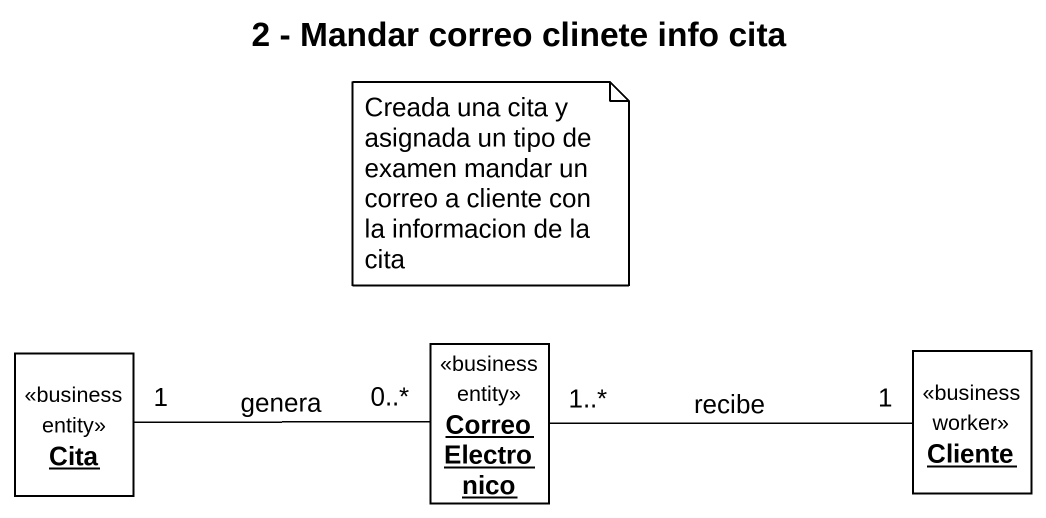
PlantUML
@startuml
title 2 - Mandar correo clinete info cita
hide circle
hide empty members
object Cita <<business entity>>
object "Correo Electronico" as Correo_Electronico <<business entity>>
object Cliente <<business worker>>
Cita "1" -right- "0..*" Correo_Electronico : genera
Correo_Electronico "1..*" -right- "1" Cliente : recibe
note as N1
  Creada una cita y asignada un tipo de examen mandar un correo a cliente con la informacion de la cita
end note
@enduml
